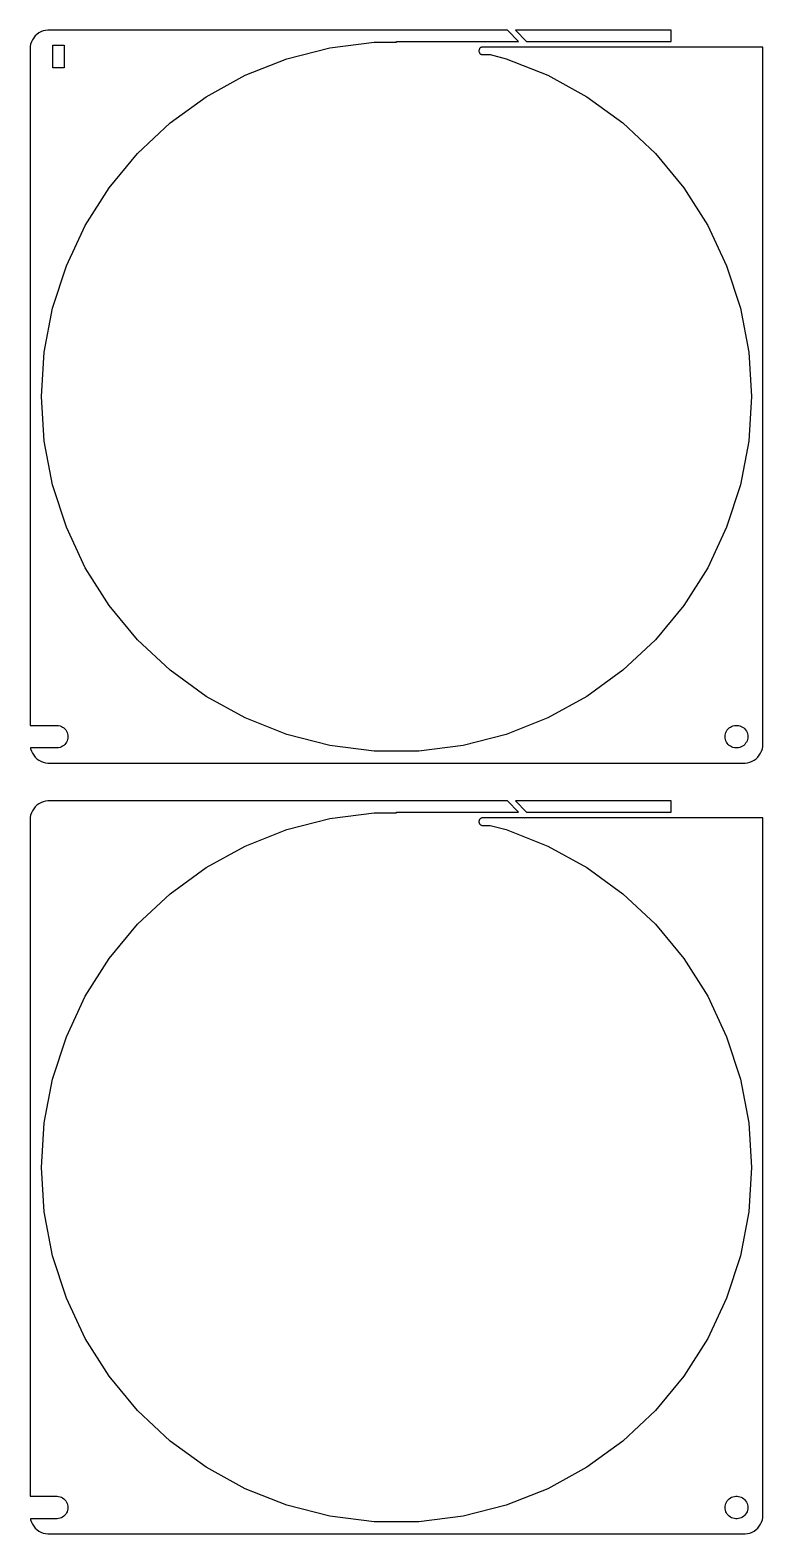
# Model space of a CAD drawing. Header units: metres. Extents: x -97 to 97, y 311 to 709.
import ezdxf

# ---------------------------------------------------------------- set-up
doc = ezdxf.new("R2010")
doc.units = ezdxf.units.M

msp = doc.modelspace()

# ---------------------------------------------------------------- linework, layer by layer
for p, q in [((-94.1289, 708.524), (-94.6791, 708.222)), ((-93.5451, 708.755), (-94.1289, 708.524)), ((-92.9369, 708.911), (-93.5451, 708.755)), ((-92.3139, 708.99), (-92.9369, 708.911)), ((29.3432, 708.99), (-92.3139, 708.99)), ((32.3333, 706), (29.3432, 708.99)), ((72.75, 708.99), (31.4645, 708.99)), ((31.4645, 708.99), (34.4547, 706)), ((72.75, 706), (72.75, 708.99)), ((-96.9606, 704.627), (-97, 704)), ((-96.8429, 705.243), (-96.9606, 704.627)), ((-96.6489, 705.841), (-96.8429, 705.243)), ((-96.3815, 706.409), (-96.6489, 705.841)), ((-96.0451, 706.939), (-96.3815, 706.409)), ((-95.6448, 707.423), (-96.0451, 706.939)), ((-95.1871, 707.853), (-95.6448, 707.423)), ((-94.6791, 708.222), (-95.1871, 707.853)), ((-91, 699), (-91, 705)), ((-91, 705), (-88, 705)), ((-88, 705), (-88, 699)), ((-17.6138, 704.335), (-5.9023, 705.815)), ((-5.9023, 705.815), (0, 705.815)), ((0, 705.815), (0, 706)), ((0, 706), (32.3333, 706)), ((22.502, 704.451), (22.3852, 704.405)), ((22.6236, 704.482), (22.502, 704.451)), ((22.7482, 704.498), (22.6236, 704.482)), ((23.561, 704.498), (22.7482, 704.498)), ((33.8333, 704.5), (23.561, 704.5)), ((23.561, 704.5), (23.561, 704.498)), ((33.8866, 704.447), (33.8333, 704.5)), ((33.9399, 704.5), (33.8866, 704.447)), ((96.9685, 704.5), (33.9399, 704.5)), ((34.4547, 706), (72.75, 706)), ((97, 704), (96.9685, 704.5)), ((-97, 704), (-97, 524.994)), ((-40.0233, 697.054), (-29.0476, 701.399)), ((-29.0476, 701.399), (-17.6138, 704.335)), ((21.8189, 703.625), (21.811, 703.5)), ((21.811, 703.5), (21.8189, 703.375)), ((21.8424, 703.749), (21.8189, 703.625)), ((21.8189, 703.375), (21.8424, 703.251)), ((21.8812, 703.868), (21.8424, 703.749)), ((21.8424, 703.251), (21.8812, 703.132)), ((21.9347, 703.982), (21.8812, 703.868)), ((21.8812, 703.132), (21.9347, 703.018)), ((22.002, 704.088), (21.9347, 703.982)), ((21.9347, 703.018), (22.002, 702.912)), ((22.082, 704.185), (22.002, 704.088)), ((22.002, 702.912), (22.082, 702.815)), ((22.1736, 704.271), (22.082, 704.185)), ((22.082, 702.815), (22.1736, 702.729)), ((22.2752, 704.344), (22.1736, 704.271)), ((22.1736, 702.729), (22.2752, 702.656)), ((22.3852, 704.405), (22.2752, 704.344)), ((22.2752, 702.656), (22.3852, 702.595)), ((22.3852, 702.595), (22.502, 702.549)), ((22.502, 702.549), (22.6236, 702.518)), ((22.6236, 702.518), (22.7482, 702.502)), ((22.7482, 702.502), (24.753, 702.502)), ((24.753, 702.502), (29.0476, 701.399)), ((29.0476, 701.399), (40.0233, 697.054)), ((97, 520), (97, 704)), ((-88, 699), (-91, 699)), ((-50.3677, 691.367), (-40.0233, 697.054)), ((40.0233, 697.054), (50.3677, 691.367)), ((-59.9178, 684.428), (-50.3677, 691.367)), ((50.3677, 691.367), (59.9178, 684.428)), ((-68.523, 676.347), (-59.9178, 684.428)), ((59.9178, 684.428), (68.523, 676.347)), ((-76.0476, 667.252), (-68.523, 676.347)), ((68.523, 676.347), (76.0476, 667.252)), ((-82.3728, 657.285), (-76.0476, 667.252)), ((76.0476, 667.252), (82.3728, 657.285)), ((-87.399, 646.604), (-82.3728, 657.285)), ((82.3728, 657.285), (87.399, 646.604)), ((-91.0468, 635.377), (-87.399, 646.604)), ((87.399, 646.604), (91.0468, 635.377)), ((-93.2588, 623.781), (-91.0468, 635.377)), ((91.0468, 635.377), (93.2588, 623.781)), ((-94, 612), (-93.2588, 623.781)), ((93.2588, 623.781), (94, 612)), ((-93.2588, 600.219), (-94, 612)), ((94, 612), (93.2588, 600.219)), ((-91.0468, 588.623), (-93.2588, 600.219)), ((93.2588, 600.219), (91.0468, 588.623)), ((-87.399, 577.396), (-91.0468, 588.623)), ((91.0468, 588.623), (87.399, 577.396)), ((-82.3728, 566.715), (-87.399, 577.396)), ((87.399, 577.396), (82.3728, 566.715)), ((-76.0476, 556.748), (-82.3728, 566.715)), ((82.3728, 566.715), (76.0476, 556.748)), ((-68.523, 547.653), (-76.0476, 556.748)), ((76.0476, 556.748), (68.523, 547.653)), ((-59.9178, 539.572), (-68.523, 547.653)), ((68.523, 547.653), (59.9178, 539.572)), ((-50.3677, 532.633), (-59.9178, 539.572)), ((59.9178, 539.572), (50.3677, 532.633)), ((-40.0233, 526.946), (-50.3677, 532.633)), ((50.3677, 532.633), (40.0233, 526.946)), ((-29.0476, 522.601), (-40.0233, 526.946)), ((40.0233, 526.946), (29.0476, 522.601)), ((-97, 524.994), (-89.8116, 524.994)), ((-89.8116, 524.994), (-89.4379, 524.947)), ((-89.4379, 524.947), (-89.073, 524.853)), ((-89.073, 524.853), (-88.7227, 524.714)), ((-88.7227, 524.714), (-88.3925, 524.533)), ((-88.3925, 524.533), (-88.0877, 524.312)), ((-88.0877, 524.312), (-87.8131, 524.054)), ((-87.8131, 524.054), (-87.573, 523.763)), ((-87.573, 523.763), (-87.3711, 523.445)), ((-87.3711, 523.445), (-87.2107, 523.104)), ((-87.2107, 523.104), (-87.0943, 522.746)), ((-87.0943, 522.746), (-87.0237, 522.376)), ((-87.0237, 521.624), (-87.0943, 521.254)), ((-87.0237, 522.376), (-87, 522)), ((-87, 522), (-87.0237, 521.624)), ((-17.6138, 519.665), (-29.0476, 522.601)), ((29.0476, 522.601), (17.6138, 519.665)), ((87, 522), (87.0237, 522.376)), ((87.0237, 521.624), (87, 522)), ((87.0237, 522.376), (87.0943, 522.746)), ((87.0943, 521.254), (87.0237, 521.624)), ((87.0943, 522.746), (87.2107, 523.104)), ((87.2107, 523.104), (87.3711, 523.445)), ((87.3711, 523.445), (87.573, 523.763)), ((87.573, 523.763), (87.8131, 524.054)), ((87.8131, 524.054), (88.0877, 524.312)), ((88.0877, 524.312), (88.3925, 524.533)), ((88.3925, 524.533), (88.7227, 524.714)), ((88.7227, 524.714), (89.073, 524.853)), ((89.073, 524.853), (89.4379, 524.947)), ((89.4379, 524.947), (89.8116, 524.994)), ((89.8116, 524.994), (90.1884, 524.994)), ((90.1884, 524.994), (90.5621, 524.947)), ((90.5621, 524.947), (90.927, 524.853)), ((90.927, 524.853), (91.2773, 524.714)), ((91.2773, 524.714), (91.6075, 524.533)), ((91.6075, 524.533), (91.9123, 524.312)), ((91.9123, 524.312), (92.1869, 524.054)), ((92.1869, 524.054), (92.427, 523.763)), ((92.427, 523.763), (92.6289, 523.445)), ((92.6289, 523.445), (92.7893, 523.104)), ((92.7893, 523.104), (92.9057, 522.746)), ((92.9057, 522.746), (92.9763, 522.376)), ((92.9763, 521.624), (92.9057, 521.254)), ((92.9763, 522.376), (93, 522)), ((93, 522), (92.9763, 521.624)), ((-89.8116, 519.006), (-96.8905, 519.006)), ((-96.8905, 519.006), (-96.8429, 518.757)), ((-96.8429, 518.757), (-96.6489, 518.159)), ((-96.6489, 518.159), (-96.3815, 517.591)), ((-96.3815, 517.591), (-96.0451, 517.061)), ((-89.4379, 519.053), (-89.8116, 519.006)), ((-89.073, 519.147), (-89.4379, 519.053)), ((-88.7227, 519.286), (-89.073, 519.147)), ((-88.3925, 519.467), (-88.7227, 519.286)), ((-88.0877, 519.688), (-88.3925, 519.467)), ((-87.8131, 519.946), (-88.0877, 519.688)), ((-87.573, 520.237), (-87.8131, 519.946)), ((-87.3711, 520.555), (-87.573, 520.237)), ((-87.2107, 520.896), (-87.3711, 520.555)), ((-87.0943, 521.254), (-87.2107, 520.896)), ((-5.9023, 518.185), (-17.6138, 519.665)), ((5.9023, 518.185), (-5.9023, 518.185)), ((17.6138, 519.665), (5.9023, 518.185)), ((87.2107, 520.896), (87.0943, 521.254)), ((87.3711, 520.555), (87.2107, 520.896)), ((87.573, 520.237), (87.3711, 520.555)), ((87.8131, 519.946), (87.573, 520.237)), ((88.0877, 519.688), (87.8131, 519.946)), ((88.3925, 519.467), (88.0877, 519.688)), ((88.7227, 519.286), (88.3925, 519.467)), ((89.073, 519.147), (88.7227, 519.286)), ((89.4379, 519.053), (89.073, 519.147)), ((89.8116, 519.006), (89.4379, 519.053)), ((90.1884, 519.006), (89.8116, 519.006)), ((90.5621, 519.053), (90.1884, 519.006)), ((90.927, 519.147), (90.5621, 519.053)), ((91.2773, 519.286), (90.927, 519.147)), ((91.6075, 519.467), (91.2773, 519.286)), ((91.9123, 519.688), (91.6075, 519.467)), ((92.1869, 519.946), (91.9123, 519.688)), ((92.427, 520.237), (92.1869, 519.946)), ((92.6289, 520.555), (92.427, 520.237)), ((92.7893, 520.896), (92.6289, 520.555)), ((92.9057, 521.254), (92.7893, 520.896)), ((96.0451, 517.061), (96.3815, 517.591)), ((96.3815, 517.591), (96.6489, 518.159)), ((96.6489, 518.159), (96.8429, 518.757)), ((96.8429, 518.757), (96.9606, 519.373)), ((96.9606, 519.373), (97, 520)), ((-96.0451, 517.061), (-95.6448, 516.577)), ((-95.6448, 516.577), (-95.1871, 516.147)), ((-95.1871, 516.147), (-94.6791, 515.778)), ((-94.6791, 515.778), (-94.1289, 515.476)), ((-94.1289, 515.476), (-93.5451, 515.245)), ((-93.5451, 515.245), (-92.9369, 515.089)), ((-92.9369, 515.089), (-92.3139, 515.01)), ((-92.3139, 515.01), (92.3139, 515.01)), ((92.3139, 515.01), (92.9369, 515.089)), ((92.9369, 515.089), (93.5451, 515.245)), ((93.5451, 515.245), (94.1289, 515.476)), ((94.1289, 515.476), (94.6791, 515.778)), ((94.6791, 515.778), (95.1871, 516.147)), ((95.1871, 516.147), (95.6448, 516.577)), ((95.6448, 516.577), (96.0451, 517.061)), ((-96.6489, 501.841), (-96.8429, 501.243)), ((-96.3815, 502.409), (-96.6489, 501.841)), ((-96.0451, 502.939), (-96.3815, 502.409)), ((-95.6448, 503.423), (-96.0451, 502.939)), ((-95.1871, 503.853), (-95.6448, 503.423)), ((-94.6791, 504.222), (-95.1871, 503.853)), ((-94.1289, 504.524), (-94.6791, 504.222)), ((-93.5451, 504.755), (-94.1289, 504.524)), ((-92.9369, 504.911), (-93.5451, 504.755)), ((-92.3139, 504.99), (-92.9369, 504.911)), ((29.3432, 504.99), (-92.3139, 504.99)), ((-17.6138, 500.335), (-5.9023, 501.815)), ((-5.9023, 501.815), (0, 501.815)), ((0, 501.815), (0, 502)), ((0, 502), (32.3333, 502)), ((32.3333, 502), (29.3432, 504.99)), ((72.75, 504.99), (31.4645, 504.99)), ((31.4645, 504.99), (34.4547, 502)), ((34.4547, 502), (72.75, 502)), ((72.75, 502), (72.75, 504.99)), ((-96.9606, 500.627), (-97, 500)), ((-97, 500), (-97, 320.994)), ((-96.8429, 501.243), (-96.9606, 500.627)), ((-29.0476, 497.399), (-17.6138, 500.335)), ((21.8189, 499.625), (21.811, 499.5)), ((21.811, 499.5), (21.8189, 499.375)), ((21.8424, 499.749), (21.8189, 499.625)), ((21.8189, 499.375), (21.8424, 499.251)), ((21.8812, 499.868), (21.8424, 499.749)), ((21.8424, 499.251), (21.8812, 499.132)), ((21.9347, 499.982), (21.8812, 499.868)), ((21.8812, 499.132), (21.9347, 499.018)), ((22.002, 500.088), (21.9347, 499.982)), ((21.9347, 499.018), (22.002, 498.912)), ((22.082, 500.185), (22.002, 500.088)), ((22.002, 498.912), (22.082, 498.815)), ((22.1736, 500.271), (22.082, 500.185)), ((22.082, 498.815), (22.1736, 498.729)), ((22.2752, 500.344), (22.1736, 500.271)), ((22.1736, 498.729), (22.2752, 498.656)), ((22.3852, 500.405), (22.2752, 500.344)), ((22.2752, 498.656), (22.3852, 498.595)), ((22.502, 500.451), (22.3852, 500.405)), ((22.3852, 498.595), (22.502, 498.549)), ((22.6236, 500.482), (22.502, 500.451)), ((22.502, 498.549), (22.6236, 498.518)), ((22.7482, 500.498), (22.6236, 500.482)), ((22.6236, 498.518), (22.7482, 498.502)), ((23.561, 500.498), (22.7482, 500.498)), ((22.7482, 498.502), (24.753, 498.502)), ((33.8333, 500.5), (23.561, 500.5)), ((23.561, 500.5), (23.561, 500.498)), ((24.753, 498.502), (29.0476, 497.399)), ((33.8866, 500.447), (33.8333, 500.5)), ((33.9399, 500.5), (33.8866, 500.447)), ((96.9685, 500.5), (33.9399, 500.5)), ((97, 500), (96.9685, 500.5)), ((97, 316), (97, 500)), ((-40.0233, 493.054), (-29.0476, 497.399)), ((29.0476, 497.399), (40.0233, 493.054)), ((-50.3677, 487.367), (-40.0233, 493.054)), ((40.0233, 493.054), (50.3677, 487.367)), ((-59.9178, 480.428), (-50.3677, 487.367)), ((50.3677, 487.367), (59.9178, 480.428)), ((-68.523, 472.347), (-59.9178, 480.428)), ((59.9178, 480.428), (68.523, 472.347)), ((-76.0476, 463.252), (-68.523, 472.347)), ((68.523, 472.347), (76.0476, 463.252)), ((-82.3728, 453.285), (-76.0476, 463.252)), ((76.0476, 463.252), (82.3728, 453.285)), ((-87.399, 442.604), (-82.3728, 453.285)), ((82.3728, 453.285), (87.399, 442.604)), ((-91.0468, 431.377), (-87.399, 442.604)), ((87.399, 442.604), (91.0468, 431.377)), ((-93.2588, 419.781), (-91.0468, 431.377)), ((91.0468, 431.377), (93.2588, 419.781)), ((-94, 408), (-93.2588, 419.781)), ((93.2588, 419.781), (94, 408)), ((-93.2588, 396.219), (-94, 408)), ((94, 408), (93.2588, 396.219)), ((-91.0468, 384.623), (-93.2588, 396.219)), ((93.2588, 396.219), (91.0468, 384.623)), ((-87.399, 373.396), (-91.0468, 384.623)), ((91.0468, 384.623), (87.399, 373.396)), ((-82.3728, 362.715), (-87.399, 373.396)), ((87.399, 373.396), (82.3728, 362.715)), ((-76.0476, 352.748), (-82.3728, 362.715)), ((82.3728, 362.715), (76.0476, 352.748)), ((-68.523, 343.653), (-76.0476, 352.748)), ((76.0476, 352.748), (68.523, 343.653)), ((-59.9178, 335.572), (-68.523, 343.653)), ((68.523, 343.653), (59.9178, 335.572)), ((-50.3677, 328.633), (-59.9178, 335.572)), ((59.9178, 335.572), (50.3677, 328.633)), ((-40.0233, 322.946), (-50.3677, 328.633)), ((50.3677, 328.633), (40.0233, 322.946)), ((-29.0476, 318.601), (-40.0233, 322.946)), ((40.0233, 322.946), (29.0476, 318.601)), ((-97, 320.994), (-89.8116, 320.994)), ((-89.8116, 320.994), (-89.4379, 320.947)), ((-89.4379, 320.947), (-89.073, 320.853)), ((-89.073, 320.853), (-88.7227, 320.714)), ((-88.7227, 320.714), (-88.3925, 320.533)), ((-88.3925, 320.533), (-88.0877, 320.312)), ((-88.0877, 320.312), (-87.8131, 320.054)), ((-87.8131, 320.054), (-87.573, 319.763)), ((-87.573, 319.763), (-87.3711, 319.445)), ((-87.3711, 319.445), (-87.2107, 319.104)), ((-87.2107, 319.104), (-87.0943, 318.746)), ((-87.0943, 318.746), (-87.0237, 318.376)), ((-17.6138, 315.665), (-29.0476, 318.601)), ((29.0476, 318.601), (17.6138, 315.665)), ((87.0237, 318.376), (87.0943, 318.746)), ((87.0943, 318.746), (87.2107, 319.104)), ((87.2107, 319.104), (87.3711, 319.445)), ((87.3711, 319.445), (87.573, 319.763)), ((87.573, 319.763), (87.8131, 320.054)), ((87.8131, 320.054), (88.0877, 320.312)), ((88.0877, 320.312), (88.3925, 320.533)), ((88.3925, 320.533), (88.7227, 320.714)), ((88.7227, 320.714), (89.073, 320.853)), ((89.073, 320.853), (89.4379, 320.947)), ((89.4379, 320.947), (89.8116, 320.994)), ((89.8116, 320.994), (90.1884, 320.994)), ((90.1884, 320.994), (90.5621, 320.947)), ((90.5621, 320.947), (90.927, 320.853)), ((90.927, 320.853), (91.2773, 320.714)), ((91.2773, 320.714), (91.6075, 320.533)), ((91.6075, 320.533), (91.9123, 320.312)), ((91.9123, 320.312), (92.1869, 320.054)), ((92.1869, 320.054), (92.427, 319.763)), ((92.427, 319.763), (92.6289, 319.445)), ((92.6289, 319.445), (92.7893, 319.104)), ((92.7893, 319.104), (92.9057, 318.746)), ((92.9057, 318.746), (92.9763, 318.376)), ((-89.8116, 315.006), (-96.8905, 315.006)), ((-96.8905, 315.006), (-96.8429, 314.757)), ((-96.8429, 314.757), (-96.6489, 314.159)), ((-89.4379, 315.053), (-89.8116, 315.006)), ((-89.073, 315.147), (-89.4379, 315.053)), ((-88.7227, 315.286), (-89.073, 315.147)), ((-88.3925, 315.467), (-88.7227, 315.286)), ((-88.0877, 315.688), (-88.3925, 315.467)), ((-87.8131, 315.946), (-88.0877, 315.688)), ((-87.573, 316.237), (-87.8131, 315.946)), ((-87.3711, 316.555), (-87.573, 316.237)), ((-87.2107, 316.896), (-87.3711, 316.555)), ((-87.0943, 317.254), (-87.2107, 316.896)), ((-87.0237, 317.624), (-87.0943, 317.254)), ((-87.0237, 318.376), (-87, 318)), ((-87, 318), (-87.0237, 317.624)), ((-5.9023, 314.185), (-17.6138, 315.665)), ((17.6138, 315.665), (5.9023, 314.185)), ((87, 318), (87.0237, 318.376)), ((87.0237, 317.624), (87, 318)), ((87.0943, 317.254), (87.0237, 317.624)), ((87.2107, 316.896), (87.0943, 317.254)), ((87.3711, 316.555), (87.2107, 316.896)), ((87.573, 316.237), (87.3711, 316.555)), ((87.8131, 315.946), (87.573, 316.237)), ((88.0877, 315.688), (87.8131, 315.946)), ((88.3925, 315.467), (88.0877, 315.688)), ((88.7227, 315.286), (88.3925, 315.467)), ((89.073, 315.147), (88.7227, 315.286)), ((89.4379, 315.053), (89.073, 315.147)), ((89.8116, 315.006), (89.4379, 315.053)), ((90.1884, 315.006), (89.8116, 315.006)), ((90.5621, 315.053), (90.1884, 315.006)), ((90.927, 315.147), (90.5621, 315.053)), ((91.2773, 315.286), (90.927, 315.147)), ((91.6075, 315.467), (91.2773, 315.286)), ((91.9123, 315.688), (91.6075, 315.467)), ((92.1869, 315.946), (91.9123, 315.688)), ((92.427, 316.237), (92.1869, 315.946)), ((92.6289, 316.555), (92.427, 316.237)), ((92.7893, 316.896), (92.6289, 316.555)), ((92.9057, 317.254), (92.7893, 316.896)), ((92.9763, 317.624), (92.9057, 317.254)), ((92.9763, 318.376), (93, 318)), ((93, 318), (92.9763, 317.624)), ((96.6489, 314.159), (96.8429, 314.757)), ((96.8429, 314.757), (96.9606, 315.373)), ((96.9606, 315.373), (97, 316)), ((-96.6489, 314.159), (-96.3815, 313.591)), ((-96.3815, 313.591), (-96.0451, 313.061)), ((-96.0451, 313.061), (-95.6448, 312.577)), ((-95.6448, 312.577), (-95.1871, 312.147)), ((-95.1871, 312.147), (-94.6791, 311.778)), ((-94.6791, 311.778), (-94.1289, 311.476)), ((-94.1289, 311.476), (-93.5451, 311.245)), ((-93.5451, 311.245), (-92.9369, 311.089)), ((-92.9369, 311.089), (-92.3139, 311.01)), ((-92.3139, 311.01), (92.3139, 311.01)), ((5.9023, 314.185), (-5.9023, 314.185)), ((92.3139, 311.01), (92.9369, 311.089)), ((92.9369, 311.089), (93.5451, 311.245)), ((93.5451, 311.245), (94.1289, 311.476)), ((94.1289, 311.476), (94.6791, 311.778)), ((94.6791, 311.778), (95.1871, 312.147)), ((95.1871, 312.147), (95.6448, 312.577)), ((95.6448, 312.577), (96.0451, 313.061)), ((96.0451, 313.061), (96.3815, 313.591)), ((96.3815, 313.591), (96.6489, 314.159))]:
    msp.add_line(p, q)

doc.saveas('drawing.dxf')
